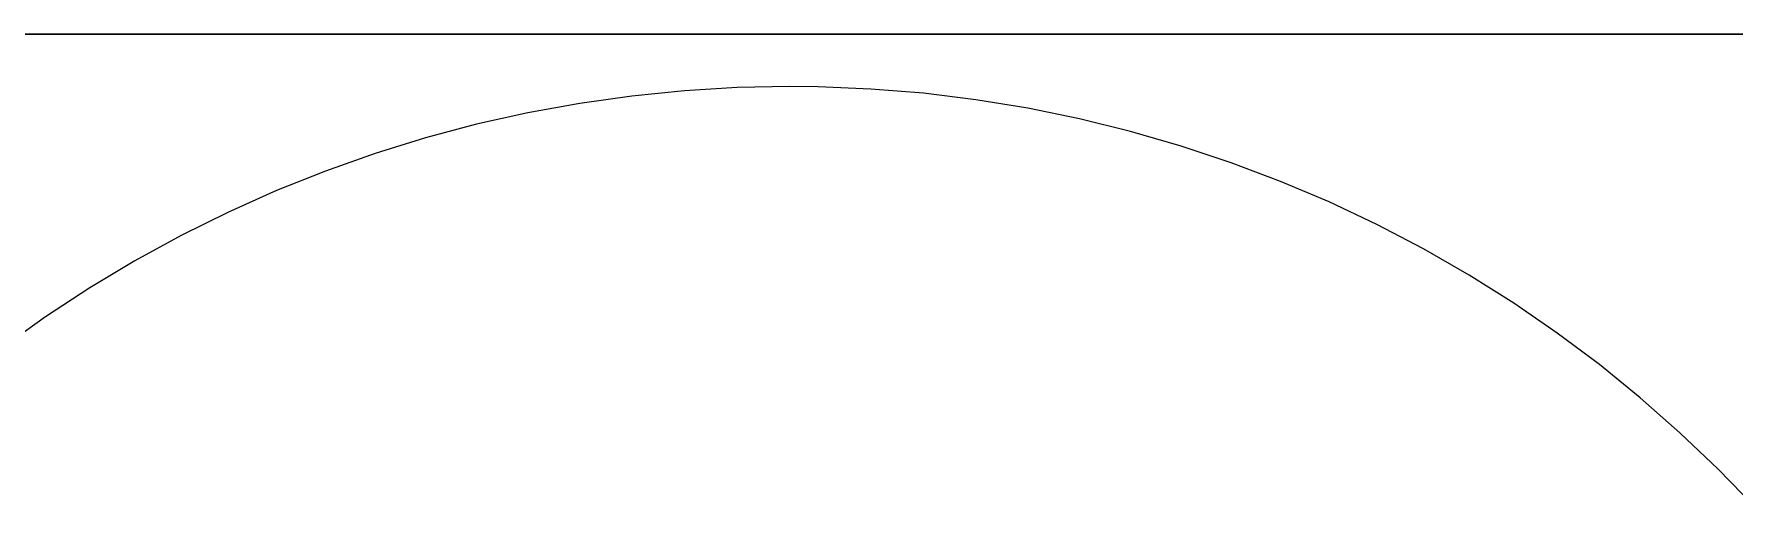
# Model space of a CAD drawing. Header units: millimetres. Extents: x 155927 to 317870, y -36033 to 97293.
# Drawn here: x 159719 to 160235, y 25812 to 25956 of the extents above; entities that cross this region are included whole.
import ezdxf

# ---------------------------------------------------------------- set-up
doc = ezdxf.new("R2010")
doc.units = ezdxf.units.MM
doc.header["$MEASUREMENT"] = 0
doc.layers.add('I-FURN', color=8, linetype='CONTINUOUS', lineweight=9)
doc.layers.add('I-WALL', color=7, linetype='CONTINUOUS', lineweight=9)

msp = doc.modelspace()

# ---------------------------------------------------------------- linework, layer by layer
at = {"layer": 'I-FURN'}
for p, q in [((159932.63, 25939.36), (159916.66, 25938.4)), ((159948.63, 25939.68), (159932.63, 25939.36)), ((159957.26, 25939.59), (159948.63, 25939.68)), ((159973.25, 25938.92), (159957.26, 25939.59)), ((159884.9, 25934.57), (159869.16, 25931.71)), ((159900.74, 25936.8), (159884.9, 25934.57)), ((159916.66, 25938.4), (159900.74, 25936.8)), ((159989.2, 25937.62), (159973.25, 25938.92)), ((160005.08, 25935.68), (159989.2, 25937.62)), ((160020.87, 25933.1), (160005.08, 25935.68)), ((159869.16, 25931.71), (159853.55, 25928.22)), ((160036.54, 25929.9), (160020.87, 25933.1)), ((160052.08, 25926.07), (160036.54, 25929.9)), ((159838.09, 25924.1), (159822.8, 25919.38)), ((159853.55, 25928.22), (159838.09, 25924.1)), ((160067.44, 25921.63), (160052.08, 25926.07)), ((159822.8, 25919.38), (159807.72, 25914.04)), ((160082.62, 25916.57), (160067.44, 25921.63)), ((159807.72, 25914.04), (159792.86, 25908.11)), ((160097.59, 25910.91), (160082.62, 25916.57)), ((160112.31, 25904.66), (160097.59, 25910.91)), ((159792.86, 25908.11), (159778.25, 25901.58)), ((160126.78, 25897.82), (160112.31, 25904.66)), ((159778.25, 25901.58), (159763.92, 25894.48)), ((159763.92, 25894.48), (159749.88, 25886.81)), ((160140.96, 25890.41), (160126.78, 25897.82)), ((160154.83, 25882.44), (160140.96, 25890.41)), ((159749.88, 25886.81), (159736.15, 25878.58)), ((159736.15, 25878.58), (159722.77, 25869.82)), ((160168.37, 25873.92), (160154.83, 25882.44)), ((160181.56, 25864.86), (160168.37, 25873.92)), ((159722.77, 25869.82), (159709.75, 25860.52)), ((160194.38, 25855.29), (160181.56, 25864.86)), ((160206.8, 25845.21), (160194.38, 25855.29)), ((160218.81, 25834.64), (160206.8, 25845.21)), ((160230.39, 25823.6), (160218.81, 25834.64)), ((160241.52, 25812.1), (160230.39, 25823.6))]:
    msp.add_line(p, q, dxfattribs=at)
at = {"layer": 'I-WALL', "lineweight": 30}
msp.add_line((157247.81, 25955.61), (161148.83, 25955.61), dxfattribs=at)

doc.saveas('drawing.dxf')
